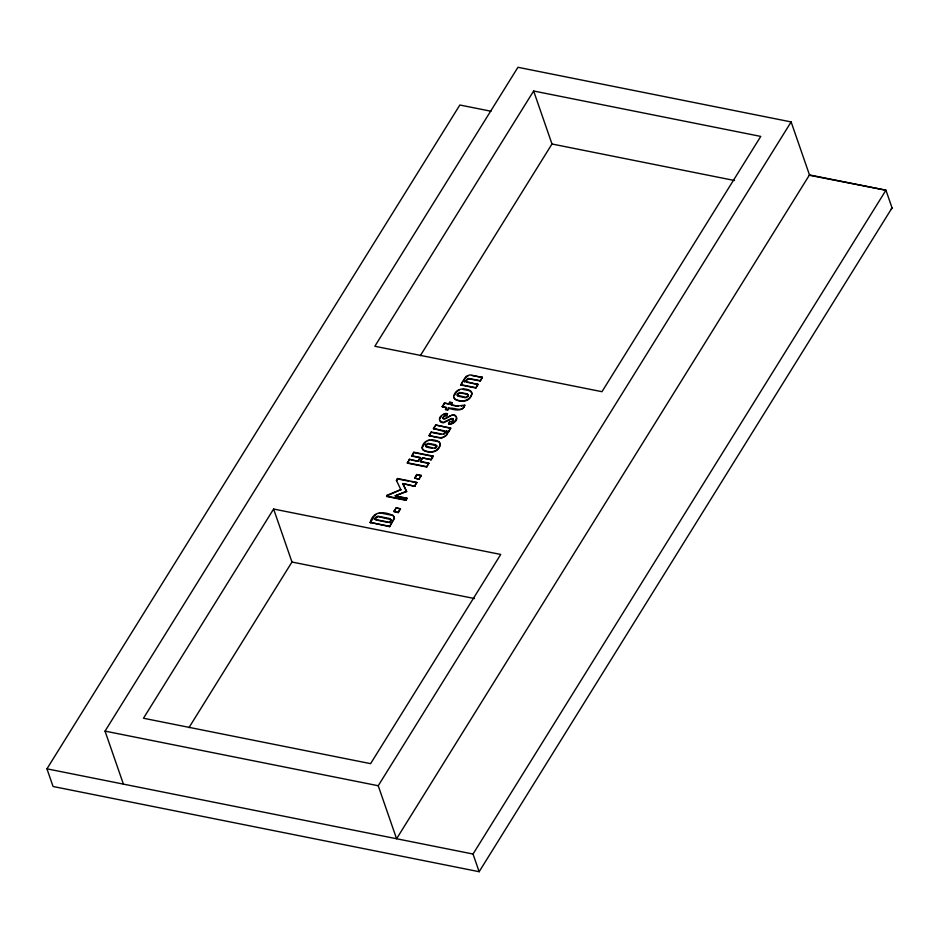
<?xml version="1.0" encoding="UTF-8"?>
<svg xmlns="http://www.w3.org/2000/svg" width="939" height="939" viewBox="0 0 939 939"><rect width="100%" height="100%" fill="white"/><g stroke="black" fill="none" stroke-linecap="round" stroke-linejoin="round"><path stroke-width="1.41" d="M442.985 418.407L443.936 416.317L446.577 415.695C449.57 410.449 438.583 415.414 439.464 419.369L440.743 422.139L443.278 422.843L451.682 418.853L452.997 419.076M453.208 419.146L452.258 421.259L449.605 421.857C446.6 427.222 457.61 422.21 456.73 418.195L455.45 415.437L452.915 414.721L444.499 418.7L443.196 418.477M453.314 420.179L452.868 418.688L451.553 418.477L443.138 422.468L439.698 420.695M440.215 444.147C438.595 452.375 429.463 453.42 423.125 449.84L422.233 448.783M471.871 393.253C470.251 401.493 461.119 402.526 454.781 398.946L453.889 397.89M422.127 447.844L425.977 441.659M425.613 445.825L428.207 443.748L436.741 445.884M457.27 394.932L459.864 392.854L467.927 394.462L468.256 396.375L465.908 397.725M466.002 380.882L468.596 378.804L480.228 380.988L482.4 377.49L469.746 374.896L466.237 376.339L463.983 379.379L463.901 381.058M390.894 519.866L389.673 522.718L391.023 520.253L390.295 518.668L377.948 516.204L376.175 516.931L374.508 519.326L378.077 516.591L390.894 519.584M436.729 446.166L434.111 448.232L425.602 446.095M436.6 447.269L436.6 445.509L435.403 444.687L428.078 443.361L425.731 444.734L426.177 447.011L432.057 448.326M445.462 432.128L442.856 434.194L431.247 432.01L429.053 435.532L441.706 438.126L446.389 435.403L447.774 432.926L446.307 431.071L447.692 432.327M456.6 417.808C455.591 421.282 452.434 424.71 448.502 423.63M463.831 380.459L464.124 379.755M447.633 432.55C444.945 440.708 434.874 436.999 429.053 435.532M890.982 209.608L892.05 207.883L479.148 871.709L53.065 786.495L46.95 768.83L459.852 105.015L490.991 111.236M123.396 784.112L105.039 731.117L517.941 67.291L791.131 121.929L809.488 174.936L396.587 838.75L378.229 785.743L791.131 121.929M273.613 509.032L143.479 718.241L370.6 763.653L500.733 554.444L273.613 509.032L291.97 562.027L188.95 727.655M533.634 91.001L374.849 346.268L601.969 391.692L760.754 136.413L533.634 91.001L551.991 143.996L420.32 355.681M370.189 522.413C373.417 510.452 383.781 511.426 393.206 515.464L394.368 517.847L389.626 526.662L370.189 522.413L389.485 526.274M402.808 483.55L414.733 486.296L402.808 483.55L406.634 491.59L395.166 495.827L406.963 498.186L405.988 500.334L386.692 496.473L387.068 495.276L400.871 489.606L388.453 495.135M397.479 478.526L396.516 480.686L397.479 478.526L416.787 482.388L414.733 486.296M422.397 457.88L430.966 459.594L422.397 457.88L420.203 461.389L428.783 463.103L426.729 467L407.42 463.15L409.474 459.241L418.184 461.342L411.036 459.91M418.911 460.169L420.367 457.821L411.798 456.108L413.841 452.234L433.137 456.096L431.095 459.969M448.701 403.946L449.804 402.174L451.941 402.608L450.837 404.369C455.873 407.268 460.439 405.343 464.805 405.178C462.176 414.569 450.333 404.216 447.703 410.026L445.567 409.592L446.659 407.831L442.234 406.587L444.405 403.089L448.701 403.946L444.405 403.089M370.318 522.8L373.957 516.931M386.692 496.473L387.068 495.276M407.42 463.15L409.474 459.241M411.798 456.108L413.841 452.234M442.363 406.963L444.534 403.477M445.473 431.846L433.431 428.501L435.602 425.003L450.614 428.008L448.572 431.881L446.436 431.459M445.567 409.592L446.53 407.444L442.234 406.587M466.437 381.68L478.045 384.509L475.85 388.018L460.849 385.025L462.904 381.117L465.169 381.938M429.193 435.919L431.247 432.01M433.56 428.877L435.015 426.552M440.109 418.36L441.201 416.611M448.842 404.333L449.804 402.174M454.3 395.554L456.483 392.033L459.277 389.826M460.849 385.025L462.904 381.117M447.703 410.026L448.666 407.866M458.115 406.188L450.978 404.756L451.941 402.608M418.043 460.955L420.238 457.446L411.658 455.732M446.577 415.695L447.527 413.559M428.912 463.49L420.343 461.777L422.527 458.255M393.922 511.368L396.117 507.858L400.413 508.715L398.359 512.612L393.922 511.368L398.359 512.612M414.662 478.033L416.846 474.524L421.142 475.38L419.087 479.277L414.662 478.033L419.087 479.277M394.063 511.755L395.519 509.408M414.792 478.421L416.846 474.524M448.631 424.017L449.605 421.857M398.218 512.225L400.413 508.715M405.988 500.334L406.963 498.186M414.592 485.909L416.787 482.388M418.958 478.902L421.142 475.38M426.729 467L428.783 463.103M430.966 459.594L433.137 456.096M448.572 431.881L450.614 428.008M475.85 388.018L477.904 384.121M480.228 380.988L482.27 377.114M389.626 526.662L394.509 518.234L393.347 515.851L391.868 515.265M479.148 871.709L473.033 854.032L885.935 190.218L809.488 174.936M452.915 421.036L451.682 422.057M465.228 377.994L468.021 375.776M374.696 515.769L375.835 514.502M450.485 415.719L446.424 418.184M461.507 406.223L462.258 405.765M443.924 434.323L445.602 432.515L444.875 430.931L433.431 428.501M435.191 448.373L436.025 447.903M395.166 495.827L406.493 491.203M445.532 418.724L443.325 418.864L442.879 417.374L444.511 415.519L446.436 415.308M427.621 440.72L429.487 440.215M443.842 414.287L445.602 413.864M451.964 415.155L454.1 415.226L456.495 416.869M379.368 513.058L381.164 513.128M809.289 175.241L885.688 190.171M551.991 143.996L734.544 180.511M471.671 375.354L482.4 377.49M480.099 380.6L468.467 378.429L466.12 379.802L466.12 381.539M478.045 384.509L467.305 382.361L465.99 381.164M460.709 384.638L475.721 387.643M462.927 389.392L469.371 390.683L471.754 392.314M465.005 397.69L457.833 396.117M449.934 402.561L452.07 402.984M448.795 408.254C453.69 409.862 463.115 412.198 464.805 405.178M445.426 409.216L447.563 409.639M450.743 428.384L435.602 425.003M446.307 431.071L448.443 431.494M432.715 432.668L440.743 434.276M431.271 440.285L437.715 441.576M413.97 452.621L433.278 456.471M407.291 462.763L426.588 466.624M416.975 474.899L421.282 475.768M397.608 478.913L408.641 481.12M411.399 481.672L416.916 482.775M396.61 496.473L407.092 498.574M386.551 496.097L405.859 499.959M400.542 509.102L396.117 507.858M382.502 513.398L390.53 515.006M374.508 519.326L389.544 522.33M376.011 519.983L388.3 522.436M291.97 562.027L474.524 598.542M105.039 731.117L378.229 785.743M46.95 768.83L473.033 854.032M464.218 381.175L465.04 381.551M463.772 380.682L464.347 381.551M439.182 442.152L440.098 443.208M457.258 395.202L465.767 397.338L468.385 395.284L467.059 393.793L459.734 392.467L457.387 393.84L457.387 395.589M402.937 483.937L406.634 491.59M396.375 480.298L401 489.982M885.935 190.218L892.05 207.883M440.344 444.534C438.736 452.762 429.604 453.807 423.266 450.227L421.998 447.457C423.606 439.229 432.715 438.208 439.053 441.776L440.344 444.534M472 393.641C470.392 401.869 461.26 402.913 454.922 399.333L453.654 396.563C455.262 388.335 464.371 387.314 470.709 390.882L472 393.641"/></g></svg>
